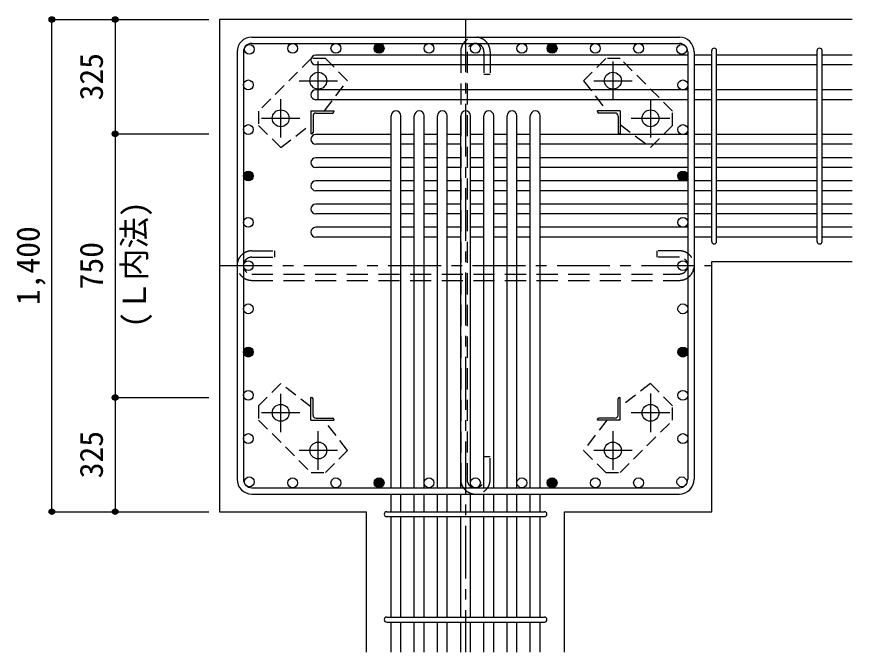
# Model space of a CAD drawing. Units: millimetres at full size, sheet at 1:30. Extents: x -5973 to 5954, y -4195 to 4201.
# Drawn here: x -725 to 1652, y -2775 to -967 of the extents above; entities that cross this region are included whole.
import ezdxf
from ezdxf.enums import TextEntityAlignment as Align

# ---------------------------------------------------------------- set-up
doc = ezdxf.new("R2010")
doc.units = ezdxf.units.MM
doc.header["$LTSCALE"] = 30
doc.header["$PDMODE"] = 32
doc.header["$PDSIZE"] = 15
for name, pattern in [('CHAIN1', [8, 5, -1, 1, -1]), ('DASHED1', [1.8, 1.2, -0.6]), ('DASHED2', [3, 2, -1])]:
    doc.linetypes.add(name, pattern=pattern)
for name, color, linetype in [('0-1_躯体線', 2, 'Continuous'), ('0-2_アンカーボルト', 4, 'CHAIN1'), ('0-3_立上り筋', 4, 'Continuous'), ('0-4_フープ筋', 7, 'Continuous'), ('0-5_基礎梁筋', 7, 'Continuous'), ('0-6_スタラップ筋', 7, 'Continuous'), ('0-7_文字', 4, 'Continuous'), ('0-9_プレート', 4, 'DASHED1'), ('0-A_アングル', 4, 'Continuous'), ('0-C', 7, 'DASHED2'), ('0-D_寸法', 4, 'Continuous')]:
    doc.layers.add(name, color=color, linetype=linetype)
doc.styles.add('ＭＳ ゴシック', font='')
doc.styles.get('ＭＳ ゴシック').set_extended_font_data('MS Gothic')

msp = doc.modelspace()

# ---------------------------------------------------------------- linework, layer by layer
at = {"layer": '0-1_躯体線'}
for p, q in [((1652.44, -974.89), (-147.56, -974.89)), ((-147.56, -974.89), (-147.56, -2374.89)), ((1252.44, -1663.39), (1652.44, -1663.39)), ((1252.44, -2374.89), (1252.44, -1663.39)), ((-147.56, -2374.89), (270.94, -2374.89)), ((270.94, -2774.89), (270.94, -2374.89))]:
    msp.add_line(p, q, dxfattribs=at)
msp.add_lwpolyline([(833.94, -2774.89), (833.94, -2374.89), (1252.44, -2374.89)], dxfattribs=at)
at = {"layer": '0-2_アンカーボルト'}
for p, q in [((133.44, -1203.6), (133.44, -1094.1)), ((971.44, -1094.09), (971.44, -1203.59)), ((78.63, -1148.89), (188.13, -1148.89)), ((916.74, -1148.89), (1026.24, -1148.89)), ((26.44, -1310.6), (26.44, -1201.1)), ((1078.44, -1201.09), (1078.44, -1310.59)), ((-28.37, -1255.89), (81.13, -1255.89)), ((1023.74, -1255.89), (1133.24, -1255.89)), ((26.44, -2148.7), (26.44, -2039.2)), ((1078.44, -2039.19), (1078.44, -2148.69)), ((81.14, -2093.89), (-28.36, -2093.89)), ((1133.24, -2093.89), (1023.74, -2093.89)), ((133.44, -2255.7), (133.44, -2146.2)), ((971.44, -2146.19), (971.44, -2255.69)), ((188.14, -2200.89), (78.64, -2200.89)), ((1026.24, -2200.89), (916.74, -2200.89))]:
    msp.add_line(p, q, dxfattribs=at)
at = {"layer": '0-2_アンカーボルト', "color": 3, "linetype": 'Continuous'}
for centre in [(133.44, -1148.89), (971.44, -1148.89), (26.44, -1255.89), (1078.44, -1255.89), (26.44, -2093.89), (1078.44, -2093.89), (133.44, -2200.89), (971.44, -2200.89)]:
    msp.add_circle(centre, 24, dxfattribs=at)
at = {"layer": '0-3_立上り筋', "color": 3}
for centre in [(-62.63, -1059.82), (60.38, -1056.89), (183.39, -1056.89), (306.41, -1056.89), (448.44, -1056.89), (580.44, -1056.89), (712.44, -1056.89), (798.47, -1056.89), (921.48, -1056.89), (1044.49, -1056.89), (1167.51, -1059.82), (-65.56, -1160.89), (1170.44, -1160.89), (-65.56, -1287.89), (1170.44, -1287.89), (-65.56, -1419.89), (1170.44, -1419.89), (-65.56, -1551.88), (1170.44, -1551.88), (-65.56, -1674.89), (1170.44, -1674.89), (-65.56, -1797.91), (1170.44, -1797.91), (-65.56, -1920.92), (1170.44, -1920.92), (-65.56, -2043.94), (1170.44, -2043.94), (-65.56, -2166.95), (1170.44, -2166.95), (-62.63, -2289.97), (60.38, -2292.89), (183.39, -2292.89), (306.41, -2292.89), (448.44, -2292.89), (580.44, -2292.89), (712.44, -2292.89), (798.47, -2292.89), (921.48, -2292.89), (1044.49, -2292.89), (1167.51, -2289.97)]:
    msp.add_circle(centre, 14, dxfattribs=at)
at = {"layer": '0-3_立上り筋'}
for centre, radius in [((306.41, -1056.89), 12.6), ((306.41, -1056.89), 11.2), ((798.47, -1056.89), 12.6), ((798.47, -1056.89), 11.2), ((306.41, -1056.89), 9.8), ((306.41, -1056.89), 8.4), ((306.41, -1056.89), 7), ((306.41, -1056.89), 5.6), ((306.41, -1056.89), 4.2), ((306.41, -1056.89), 2.8), ((306.41, -1056.89), 1.4), ((798.47, -1056.89), 9.8), ((798.47, -1056.89), 8.4), ((798.47, -1056.89), 7), ((798.47, -1056.89), 5.6), ((798.47, -1056.89), 4.2), ((798.47, -1056.89), 2.8), ((798.47, -1056.89), 1.4), ((-65.56, -1419.89), 12.6), ((-65.56, -1419.89), 11.2), ((-65.56, -1419.89), 9.8), ((-65.56, -1419.89), 8.4), ((-65.56, -1419.89), 7), ((-65.56, -1419.89), 5.6), ((-65.56, -1419.89), 4.2), ((-65.56, -1419.89), 2.8), ((-65.56, -1419.89), 1.4), ((1170.44, -1419.89), 12.6), ((1170.44, -1419.89), 11.2), ((1170.44, -1419.89), 9.8), ((1170.44, -1419.89), 8.4), ((1170.44, -1419.89), 7), ((1170.44, -1419.89), 5.6), ((1170.44, -1419.89), 4.2), ((1170.44, -1419.89), 2.8), ((1170.44, -1419.89), 1.4), ((-65.56, -1920.92), 12.6), ((-65.56, -1920.92), 11.2), ((-65.56, -1920.92), 9.8), ((-65.56, -1920.92), 8.4), ((-65.56, -1920.92), 7), ((-65.56, -1920.92), 5.6), ((-65.56, -1920.92), 4.2), ((-65.56, -1920.92), 2.8), ((-65.56, -1920.92), 1.4), ((1170.44, -1920.92), 12.6), ((1170.44, -1920.92), 11.2), ((1170.44, -1920.92), 9.8), ((1170.44, -1920.92), 8.4), ((1170.44, -1920.92), 7), ((1170.44, -1920.92), 5.6), ((1170.44, -1920.92), 4.2), ((1170.44, -1920.92), 2.8), ((1170.44, -1920.92), 1.4), ((306.41, -2292.89), 12.6), ((306.41, -2292.89), 11.2), ((798.47, -2292.89), 12.6), ((798.47, -2292.89), 11.2), ((306.41, -2292.89), 9.8), ((306.41, -2292.89), 8.4), ((306.41, -2292.89), 7), ((306.41, -2292.89), 5.6), ((306.41, -2292.89), 4.2), ((306.41, -2292.89), 2.8), ((306.41, -2292.89), 1.4), ((798.47, -2292.89), 9.8), ((798.47, -2292.89), 8.4), ((798.47, -2292.89), 7), ((798.47, -2292.89), 5.6), ((798.47, -2292.89), 4.2), ((798.47, -2292.89), 2.8), ((798.47, -2292.89), 1.4)]:
    msp.add_circle(centre, radius, dxfattribs=at)
at = {"layer": '0-4_フープ筋'}
for p, q in [((-55.56, -1024.89), (1160.44, -1024.89)), ((-55.56, -1042.89), (1160.44, -1042.89)), ((-97.56, -1066.89), (-97.56, -2282.89)), ((-79.56, -1066.89), (-79.56, -2282.89)), ((1184.44, -1066.89), (1184.44, -2282.89)), ((1202.44, -1066.89), (1202.44, -2282.89)), ((-55.56, -2306.89), (1160.44, -2306.89)), ((-55.56, -2324.89), (1160.44, -2324.89))]:
    msp.add_line(p, q, dxfattribs=at)
for centre, radius, start, end in [((-55.56, -1066.89), 42, 90, 180), ((-55.56, -1066.89), 24, 90, 180), ((1160.44, -1066.89), 42, 0, 90), ((1160.44, -1066.89), 24, 0, 90), ((-55.56, -2282.89), 42, 180, 270), ((-55.56, -2282.89), 24, 180, 270), ((1160.44, -2282.89), 42, 270, 0), ((1160.44, -2282.89), 24, 270, 0)]:
    msp.add_arc(centre, radius, start, end, dxfattribs=at)
at = {"layer": '0-5_基礎梁筋'}
for p, q in [((1184.44, -1075.82), (126.44, -1075.82)), ((1252.44, -1075.82), (1202.44, -1075.82)), ((1552.44, -1075.82), (1266.44, -1075.82)), ((1652.44, -1075.82), (1566.44, -1075.82)), ((1184.44, -1103.82), (126.44, -1103.82)), ((1252.44, -1103.82), (1202.44, -1103.82)), ((1552.44, -1103.82), (1266.44, -1103.82)), ((1652.44, -1103.82), (1566.44, -1103.82)), ((1184.44, -1174.89), (126.44, -1174.89)), ((1252.44, -1174.89), (1202.44, -1174.89)), ((1552.44, -1174.89), (1266.44, -1174.89)), ((1652.44, -1174.89), (1566.44, -1174.89)), ((1184.44, -1202.89), (126.44, -1202.89)), ((1252.44, -1202.89), (1202.44, -1202.89)), ((1552.44, -1202.89), (1266.44, -1202.89)), ((1652.44, -1202.89), (1566.44, -1202.89)), ((340.44, -2306.89), (340.44, -1248.89)), ((368.44, -2306.89), (368.44, -1248.89)), ((406.44, -2306.89), (406.44, -1248.89)), ((434.44, -2306.89), (434.44, -1248.89)), ((472.44, -2306.89), (472.44, -1248.89)), ((500.44, -2306.89), (500.44, -1248.89)), ((538.44, -2306.89), (538.44, -1248.89)), ((566.44, -2306.89), (566.44, -1248.89)), ((604.44, -2306.89), (604.44, -1248.89)), ((632.44, -2306.89), (632.44, -1248.89)), ((670.44, -2306.89), (670.44, -1248.89)), ((698.44, -2306.89), (698.44, -1248.89)), ((736.44, -2306.89), (736.44, -1248.89)), ((764.44, -2306.89), (764.44, -1248.89)), ((340.44, -1301.89), (126.44, -1301.89)), ((406.44, -1301.89), (368.44, -1301.89)), ((472.44, -1301.89), (434.44, -1301.89)), ((538.44, -1301.89), (500.44, -1301.89)), ((604.44, -1301.89), (566.44, -1301.89)), ((670.44, -1301.89), (632.44, -1301.89)), ((736.44, -1301.89), (698.44, -1301.89)), ((1184.44, -1301.89), (764.44, -1301.89)), ((1252.44, -1301.89), (1202.44, -1301.89)), ((1552.44, -1301.89), (1266.44, -1301.89)), ((1652.44, -1301.89), (1566.44, -1301.89)), ((340.44, -1329.89), (126.44, -1329.89)), ((406.44, -1329.89), (368.44, -1329.89)), ((472.44, -1329.89), (434.44, -1329.89)), ((538.44, -1329.89), (500.44, -1329.89)), ((604.44, -1329.89), (566.44, -1329.89)), ((670.44, -1329.89), (632.44, -1329.89)), ((736.44, -1329.89), (698.44, -1329.89)), ((1184.44, -1329.89), (764.44, -1329.89)), ((1252.44, -1329.89), (1202.44, -1329.89)), ((1552.44, -1329.89), (1266.44, -1329.89)), ((1652.44, -1329.89), (1566.44, -1329.89)), ((340.44, -1367.89), (126.44, -1367.89)), ((406.44, -1367.89), (368.44, -1367.89)), ((472.44, -1367.89), (434.44, -1367.89)), ((538.44, -1367.89), (500.44, -1367.89)), ((604.44, -1367.89), (566.44, -1367.89)), ((670.44, -1367.89), (632.44, -1367.89)), ((736.44, -1367.89), (698.44, -1367.89)), ((1184.44, -1367.89), (764.44, -1367.89)), ((1252.44, -1367.89), (1202.44, -1367.89)), ((1552.44, -1367.89), (1266.44, -1367.89)), ((1652.44, -1367.89), (1566.44, -1367.89)), ((340.44, -1395.89), (126.44, -1395.89)), ((406.44, -1395.89), (368.44, -1395.89)), ((472.44, -1395.89), (434.44, -1395.89)), ((538.44, -1395.89), (500.44, -1395.89)), ((604.44, -1395.89), (566.44, -1395.89)), ((670.44, -1395.89), (632.44, -1395.89)), ((736.44, -1395.89), (698.44, -1395.89)), ((1184.44, -1395.89), (764.44, -1395.89)), ((1252.44, -1395.89), (1202.44, -1395.89)), ((1552.44, -1395.89), (1266.44, -1395.89)), ((1652.44, -1395.89), (1566.44, -1395.89)), ((340.44, -1433.89), (126.44, -1433.89)), ((406.44, -1433.89), (368.44, -1433.89)), ((472.44, -1433.89), (434.44, -1433.89)), ((538.44, -1433.89), (500.44, -1433.89)), ((604.44, -1433.89), (566.44, -1433.89)), ((670.44, -1433.89), (632.44, -1433.89)), ((736.44, -1433.89), (698.44, -1433.89)), ((1184.44, -1433.89), (764.44, -1433.89)), ((1252.44, -1433.89), (1202.44, -1433.89)), ((1552.44, -1433.89), (1266.44, -1433.89)), ((1652.44, -1433.89), (1566.44, -1433.89)), ((340.44, -1461.89), (126.44, -1461.89)), ((406.44, -1461.89), (368.44, -1461.89)), ((472.44, -1461.89), (434.44, -1461.89)), ((538.44, -1461.89), (500.44, -1461.89)), ((604.44, -1461.89), (566.44, -1461.89)), ((670.44, -1461.89), (632.44, -1461.89)), ((736.44, -1461.89), (698.44, -1461.89)), ((1184.44, -1461.89), (764.44, -1461.89)), ((1252.44, -1461.89), (1202.44, -1461.89)), ((1552.44, -1461.89), (1266.44, -1461.89)), ((1652.44, -1461.89), (1566.44, -1461.89)), ((340.44, -1499.89), (126.44, -1499.89)), ((406.44, -1499.89), (368.44, -1499.89)), ((472.44, -1499.89), (434.44, -1499.89)), ((538.44, -1499.89), (500.44, -1499.89)), ((604.44, -1499.89), (566.44, -1499.89)), ((670.44, -1499.89), (632.44, -1499.89)), ((736.44, -1499.89), (698.44, -1499.89)), ((1184.44, -1499.89), (764.44, -1499.89)), ((1252.44, -1499.89), (1202.44, -1499.89)), ((1552.44, -1499.89), (1266.44, -1499.89)), ((1652.44, -1499.89), (1566.44, -1499.89)), ((340.44, -1527.89), (126.44, -1527.89)), ((406.44, -1527.89), (368.44, -1527.89)), ((472.44, -1527.89), (434.44, -1527.89)), ((538.44, -1527.89), (500.44, -1527.89)), ((604.44, -1527.89), (566.44, -1527.89)), ((670.44, -1527.89), (632.44, -1527.89)), ((736.44, -1527.89), (698.44, -1527.89)), ((1184.44, -1527.89), (764.44, -1527.89)), ((1252.44, -1527.89), (1202.44, -1527.89)), ((1552.44, -1527.89), (1266.44, -1527.89)), ((1652.44, -1527.89), (1566.44, -1527.89)), ((340.44, -1565.89), (126.44, -1565.89)), ((406.44, -1565.89), (368.44, -1565.89)), ((472.44, -1565.89), (434.44, -1565.89)), ((538.44, -1565.89), (500.44, -1565.89)), ((604.44, -1565.89), (566.44, -1565.89)), ((670.44, -1565.89), (632.44, -1565.89)), ((736.44, -1565.89), (698.44, -1565.89)), ((1184.44, -1565.89), (764.44, -1565.89)), ((1252.44, -1565.89), (1202.44, -1565.89)), ((1552.44, -1565.89), (1266.44, -1565.89)), ((1652.44, -1565.89), (1566.44, -1565.89)), ((340.44, -1593.89), (126.44, -1593.89)), ((406.44, -1593.89), (368.44, -1593.89)), ((472.44, -1593.89), (434.44, -1593.89)), ((538.44, -1593.89), (500.44, -1593.89)), ((604.44, -1593.89), (566.44, -1593.89)), ((670.44, -1593.89), (632.44, -1593.89)), ((736.44, -1593.89), (698.44, -1593.89)), ((1184.44, -1593.89), (764.44, -1593.89)), ((1252.44, -1593.89), (1202.44, -1593.89)), ((1552.44, -1593.89), (1266.44, -1593.89)), ((1652.44, -1593.89), (1566.44, -1593.89)), ((340.44, -2374.89), (340.44, -2324.89)), ((368.44, -2374.89), (368.44, -2324.89)), ((406.44, -2374.89), (406.44, -2324.89)), ((434.44, -2374.89), (434.44, -2324.89)), ((472.44, -2374.89), (472.44, -2324.89)), ((500.44, -2374.89), (500.44, -2324.89)), ((538.44, -2374.89), (538.44, -2324.89)), ((566.44, -2374.89), (566.44, -2324.89)), ((604.44, -2374.89), (604.44, -2324.89)), ((632.44, -2374.89), (632.44, -2324.89)), ((670.44, -2374.89), (670.44, -2324.89)), ((698.44, -2374.89), (698.44, -2324.89)), ((736.44, -2374.89), (736.44, -2324.89)), ((764.44, -2374.89), (764.44, -2324.89)), ((340.44, -2674.89), (340.44, -2388.89)), ((368.44, -2674.89), (368.44, -2388.89)), ((406.44, -2674.89), (406.44, -2388.89)), ((434.44, -2674.89), (434.44, -2388.89)), ((472.44, -2674.89), (472.44, -2388.89)), ((500.44, -2674.89), (500.44, -2388.89)), ((538.44, -2674.89), (538.44, -2388.89)), ((566.44, -2674.89), (566.44, -2388.89)), ((604.44, -2674.89), (604.44, -2388.89)), ((632.44, -2674.89), (632.44, -2388.89)), ((670.44, -2674.89), (670.44, -2388.89)), ((698.44, -2674.89), (698.44, -2388.89)), ((736.44, -2674.89), (736.44, -2388.89)), ((764.44, -2674.89), (764.44, -2388.89)), ((340.44, -2774.89), (340.44, -2688.89)), ((368.44, -2774.89), (368.44, -2688.89)), ((406.44, -2774.89), (406.44, -2688.89)), ((434.44, -2774.89), (434.44, -2688.89)), ((472.44, -2774.89), (472.44, -2688.89)), ((500.44, -2774.89), (500.44, -2688.89)), ((538.44, -2774.89), (538.44, -2688.89)), ((566.44, -2774.89), (566.44, -2688.89)), ((604.44, -2774.89), (604.44, -2688.89)), ((632.44, -2774.89), (632.44, -2688.89)), ((670.44, -2774.89), (670.44, -2688.89)), ((698.44, -2774.89), (698.44, -2688.89)), ((736.44, -2774.89), (736.44, -2688.89)), ((764.44, -2774.89), (764.44, -2688.89))]:
    msp.add_line(p, q, dxfattribs=at)
for centre, start, end in [((126.44, -1089.82), 90, 270), ((126.44, -1188.89), 90, 270), ((354.44, -1248.89), 0, 180), ((420.44, -1248.89), 0, 180), ((486.44, -1248.89), 0, 180), ((552.44, -1248.89), 0, 180), ((618.44, -1248.89), 0, 180), ((684.44, -1248.89), 0, 180), ((750.44, -1248.89), 0, 180), ((126.44, -1315.89), 90, 270), ((126.44, -1381.89), 90, 270), ((126.44, -1447.89), 90, 270), ((126.44, -1513.89), 90, 270), ((126.44, -1579.89), 90, 270)]:
    msp.add_arc(centre, 14, start, end, dxfattribs=at)
at = {"layer": '0-6_スタラップ筋'}
for p, q in [((1252.44, -1606.39), (1252.44, -1063.32)), ((1266.44, -1606.39), (1266.44, -1063.32)), ((1552.44, -1606.39), (1552.44, -1063.32)), ((1566.44, -1606.39), (1566.44, -1063.32)), ((327.94, -2374.89), (776.94, -2374.89)), ((327.94, -2388.89), (776.94, -2388.89)), ((327.94, -2674.89), (776.94, -2674.89)), ((327.94, -2688.89), (776.94, -2688.89))]:
    msp.add_line(p, q, dxfattribs=at)
for centre, start, end in [((1259.44, -1063.32), 0, 180), ((1259.44, -1063.32), 0, 180), ((1259.44, -1063.32), 0, 180), ((1259.44, -1063.32), 0, 180), ((1559.44, -1063.32), 0, 180), ((1259.44, -1606.39), 180, 0), ((1259.44, -1606.39), 180, 0), ((1259.44, -1606.39), 180, 0), ((1259.44, -1606.39), 180, 0), ((1559.44, -1606.39), 180, 0), ((327.94, -2381.89), 90, 270), ((327.94, -2381.89), 90, 270), ((327.94, -2381.89), 90, 270), ((327.94, -2381.89), 90, 270), ((776.94, -2381.89), 270, 90), ((776.94, -2381.89), 270, 90), ((776.94, -2381.89), 270, 90), ((776.94, -2381.89), 270, 90), ((327.94, -2681.89), 90, 270), ((776.94, -2681.89), 270, 90)]:
    msp.add_arc(centre, 7, start, end, dxfattribs=at)
at = {"layer": '0-9_プレート'}
for p, q in [((112.84, -1086.1), (-36.36, -1235.29)), ((153.84, -1086.1), (112.84, -1086.1)), ((216.74, -1149), (153.84, -1086.1)), ((992.04, -1086.09), (951.04, -1086.09)), ((1141.24, -1235.29), (992.04, -1086.09)), ((150.64, -1234.89), (216.74, -1149)), ((-36.36, -1235.29), (-36.36, -1276.29)), ((1141.24, -1276.29), (1141.24, -1235.29)), ((992.44, -1273.1), (1078.34, -1339.2)), ((1078.34, -1339.2), (1141.24, -1276.29)), ((26.54, -2010.59), (-36.36, -2073.5)), ((112.44, -2076.69), (26.54, -2010.59)), ((-36.36, -2073.5), (-36.36, -2114.5)), ((1141.24, -2114.5), (1141.24, -2073.5)), ((-36.36, -2114.5), (112.84, -2263.7)), ((954.24, -2114.89), (888.14, -2200.79)), ((992.04, -2263.69), (1141.24, -2114.5)), ((888.14, -2200.79), (951.04, -2263.69)), ((112.84, -2263.7), (153.84, -2263.7)), ((951.04, -2263.69), (992.04, -2263.69))]:
    msp.add_line(p, q, dxfattribs=at)
for points in [[(951.04, -1086.09), (888.14, -1149), (954.24, -1234.89)], [(-36.36, -1276.29), (26.54, -1339.2), (112.44, -1273.1)], [(1141.24, -2073.5), (1078.34, -2010.59), (992.44, -2076.69)], [(153.84, -2263.7), (216.74, -2200.79), (150.64, -2114.89)]]:
    msp.add_lwpolyline(points, dxfattribs=at)
at = {"layer": '0-A_アングル'}
for p, q in [((112.44, -1234.89), (177.44, -1234.89)), ((112.44, -1234.89), (112.44, -1299.89)), ((177.44, -1234.89), (177.44, -1236.89)), ((992.44, -1234.89), (927.44, -1234.89)), ((927.44, -1236.89), (927.44, -1234.89)), ((992.44, -1234.89), (992.44, -1299.89)), ((118.44, -1249.39), (118.44, -1295.89)), ((126.94, -1240.89), (173.44, -1240.89)), ((977.94, -1240.89), (931.44, -1240.89)), ((986.44, -1249.39), (986.44, -1295.89)), ((114.44, -1299.89), (112.44, -1299.89)), ((992.44, -1299.89), (990.44, -1299.89)), ((112.44, -2049.89), (114.44, -2049.89)), ((112.44, -2114.89), (112.44, -2049.89)), ((118.44, -2100.39), (118.44, -2053.89)), ((986.44, -2100.39), (986.44, -2053.89)), ((990.44, -2049.89), (992.44, -2049.89)), ((992.44, -2114.89), (992.44, -2049.89)), ((112.44, -2114.89), (177.44, -2114.89)), ((126.94, -2108.89), (173.44, -2108.89)), ((177.44, -2112.89), (177.44, -2114.89)), ((927.44, -2114.89), (927.44, -2112.89)), ((992.44, -2114.89), (927.44, -2114.89)), ((977.94, -2108.89), (931.44, -2108.89))]:
    msp.add_line(p, q, dxfattribs=at)
for centre, radius, start, end in [((126.94, -1249.39), 8.5, 90, 180), ((173.44, -1236.89), 4, 270, 0), ((931.44, -1236.89), 4, 180, 270), ((977.94, -1249.39), 8.5, 0, 90), ((114.44, -1295.89), 4, 270, 0), ((990.44, -1295.89), 4, 180, 270), ((114.44, -2053.89), 4, 0, 90), ((990.44, -2053.89), 4, 90, 180), ((126.94, -2100.39), 8.5, 180, 270), ((173.44, -2112.89), 4, 0, 90), ((931.44, -2112.89), 4, 90, 180), ((977.94, -2100.39), 8.5, 270, 0)]:
    msp.add_arc(centre, radius, start, end, dxfattribs=at)
at = {"layer": '0-C'}
for p, q in [((538.44, -1066.89), (538.44, -2282.89)), ((556.44, -1066.89), (556.44, -2282.89)), ((604.44, -1066.89), (604.44, -1130.89)), ((622.44, -1066.89), (622.44, -1130.89)), ((622.44, -1130.89), (604.44, -1130.89)), ((-55.56, -1632.89), (8.44, -1632.89)), ((8.44, -1632.89), (8.44, -1650.89)), ((-55.56, -1650.89), (8.44, -1650.89)), ((1160.44, -1650.89), (1096.44, -1650.89)), ((-55.56, -1698.89), (1160.44, -1698.89)), ((-55.56, -1716.89), (1160.44, -1716.89)), ((604.44, -2282.89), (604.44, -2218.89))]:
    msp.add_line(p, q, dxfattribs=at)
for points in [[(1160.44, -1632.89), (1096.44, -1632.89), (1096.44, -1650.89)], [(622.44, -2282.89), (622.44, -2218.89), (604.44, -2218.89)]]:
    msp.add_lwpolyline(points, dxfattribs=at)
for centre, radius, start, end in [((580.44, -1066.89), 42, 0, 180), ((580.44, -1066.89), 24, 0, 180), ((-55.56, -1674.89), 42, 90, 270), ((1160.44, -1674.89), 42, 270, 90), ((-55.56, -1674.89), 24, 90, 270), ((1160.44, -1674.89), 24, 270, 90), ((580.44, -2282.89), 42, 180, 0), ((580.44, -2282.89), 24, 180, 0)]:
    msp.add_arc(centre, radius, start, end, dxfattribs=at)
at = {"layer": '0-D_寸法'}
for p, q in [((-624.6, -974.89), (-444.6, -974.89)), ((-624.6, -974.89), (-444.6, -974.89)), ((-624.6, -2374.89), (-624.6, -974.89)), ((-444.6, -974.89), (-444.6, -1299.89)), ((-444.6, -974.89), (-177.56, -974.89)), ((-444.6, -1299.89), (-177.56, -1299.89)), ((-444.6, -1299.89), (-444.6, -2049.89)), ((-444.6, -2049.89), (-177.56, -2049.89)), ((-444.6, -2049.89), (-444.6, -2374.89)), ((-624.6, -2374.89), (-444.6, -2374.89)), ((-444.6, -2374.89), (-177.56, -2374.89)), ((-444.6, -2374.89), (-177.56, -2374.89))]:
    msp.add_line(p, q, dxfattribs=at)
at = {"layer": '0-D_寸法', "linetype": 'CHAIN1'}
for p, q in [((552.44, -974.89), (552.44, -2774.89)), ((-147.56, -1674.89), (1252.44, -1674.89))]:
    msp.add_line(p, q, dxfattribs=at)
at = {"layer": '0-D_寸法'}
for centre, radius in [((-624.6, -974.89), 8), ((-624.6, -974.89), 7.2), ((-624.6, -974.89), 6.4), ((-624.6, -974.89), 5.6), ((-624.6, -974.89), 4.8), ((-624.6, -974.89), 4), ((-624.6, -974.89), 3.2), ((-624.6, -974.89), 2.4), ((-624.6, -974.89), 1.6), ((-624.6, -974.89), 0.8), ((-444.6, -974.89), 8), ((-444.6, -974.89), 7.2), ((-444.6, -974.89), 6.4), ((-444.6, -974.89), 5.6), ((-444.6, -974.89), 4.8), ((-444.6, -974.89), 4), ((-444.6, -974.89), 3.2), ((-444.6, -974.89), 2.4), ((-444.6, -974.89), 1.6), ((-444.6, -974.89), 0.8), ((-444.6, -1299.89), 8), ((-444.6, -1299.89), 7.2), ((-444.6, -1299.89), 6.4), ((-444.6, -1299.89), 5.6), ((-444.6, -1299.89), 4.8), ((-444.6, -1299.89), 4), ((-444.6, -1299.89), 3.2), ((-444.6, -1299.89), 2.4), ((-444.6, -1299.89), 1.6), ((-444.6, -1299.89), 0.8), ((-444.6, -2049.89), 8), ((-444.6, -2049.89), 7.2), ((-444.6, -2049.89), 6.4), ((-444.6, -2049.89), 5.6), ((-444.6, -2049.89), 4.8), ((-444.6, -2049.89), 4), ((-444.6, -2049.89), 3.2), ((-444.6, -2049.89), 2.4), ((-444.6, -2049.89), 1.6), ((-444.6, -2049.89), 0.8), ((-624.6, -2374.89), 8), ((-624.6, -2374.89), 7.2), ((-624.6, -2374.89), 6.4), ((-624.6, -2374.89), 5.6), ((-624.6, -2374.89), 4.8), ((-624.6, -2374.89), 4), ((-624.6, -2374.89), 3.2), ((-624.6, -2374.89), 2.4), ((-624.6, -2374.89), 1.6), ((-624.6, -2374.89), 0.8), ((-444.6, -2374.89), 8), ((-444.6, -2374.89), 7.2), ((-444.6, -2374.89), 6.4), ((-444.6, -2374.89), 5.6), ((-444.6, -2374.89), 4.8), ((-444.6, -2374.89), 4), ((-444.6, -2374.89), 3.2), ((-444.6, -2374.89), 2.4), ((-444.6, -2374.89), 1.6), ((-444.6, -2374.89), 0.8)]:
    msp.add_circle(centre, radius, dxfattribs=at)
at = {"layer": '0-D_寸法', "color": 7}
for p in [(-624.6, -974.89), (-444.6, -974.89), (-444.6, -1299.89), (-444.6, -2049.89), (-624.6, -2374.89), (-444.6, -2374.89)]:
    msp.add_point(p, dxfattribs=at)

# ---------------------------------------------------------------- texts
at = {"layer": '0-7_文字', "style": 'ＭＳ ゴシック'}
msp.add_text('(Ｌ内法)', height=65.98, rotation=90, dxfattribs=at).set_placement((-337.36, -1851.68), align=Align.BOTTOM_LEFT)
at = {"layer": '0-D_寸法', "style": 'ＭＳ ゴシック'}
for s, p in [('325', (-459.6, -1204.89)), ('1,400', (-639.6, -1787.39)), ('750', (-459.6, -1742.39)), ('325', (-459.6, -2279.89))]:
    msp.add_text(s, height=65.98, rotation=90, dxfattribs=at).set_placement(p, align=Align.BOTTOM_LEFT)

doc.saveas('drawing.dxf')
